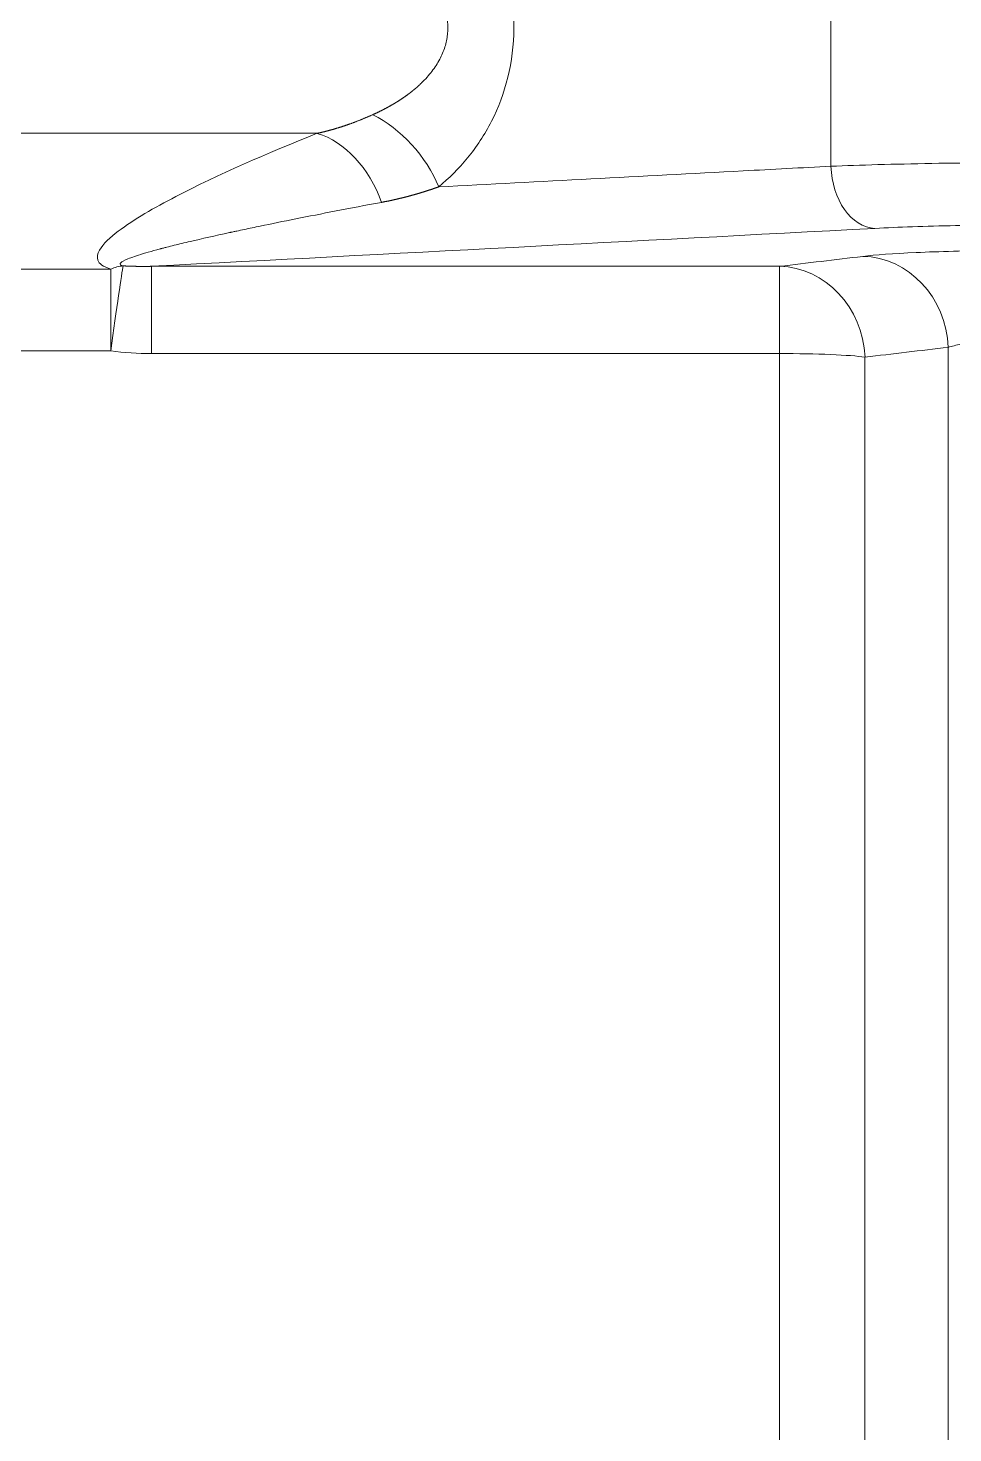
# Model space of a CAD drawing. Header units: millimetres. Extents: x 4664 to 8864, y -38 to 2932.
# Drawn here: x 7982.25 to 7995.2, y 2194.52 to 2214.18 of the extents above; entities that cross this region are included whole.
import ezdxf

# ---------------------------------------------------------------- set-up
doc = ezdxf.new("R2010")
doc.units = ezdxf.units.MM

msp = doc.modelspace()

# ---------------------------------------------------------------- linework, layer by layer
at = {"lineweight": 5}
for p, q in [((7956.908, 2212.708), (7986.301, 2212.708)), ((7981.715, 2210.808), (7983.412, 2210.808)), ((7983.412, 2209.663), (7983.412, 2210.808)), ((7983.98, 2209.626), (7983.98, 2210.847)), ((7983.98, 2210.847), (7992.771, 2210.847)), ((7992.771, 2157.228), (7992.771, 2210.847)), ((7983.412, 2209.663), (7981.715, 2209.663)), ((7992.771, 2209.626), (7983.98, 2209.626)), ((7995.13, 2209.713), (7995.13, 2154.304)), ((7993.965, 2209.576), (7993.965, 2157.639))]:
    msp.add_line(p, q, dxfattribs=at)
for centre, major_axis, ratio, start_param, end_param in [((7987.078, 2211.959), (-0.828, 1.01), 0.611644, 4.247318, 5.353044), ((7986.301, 2211.481), (-0.485, 1.212), 0.71441, 4.642637, 5.772482), ((7994.105, 2212.247), (-0.046, 0.869), 0.706622, 1.533781, 3.067562), ((7983.412, 2209.581), (0.177, 1.294), 0.008558, 0.183781, 1.508308), ((7983.412, 2209.581), (0.351, 1.258), 0.593796, 0.229116, 0.439042), ((7992.771, 2209.543), (-0.155, 1.297), 0.914527, 4.629402, 6.153446), ((7993.936, 2209.682), (0.155, -1.297), 0.914458, 1.486226, 3.011903), ((7992.771, 2209.543), (-1.306, 0), 0.063553, 3.557424, 4.712389)]:
    msp.add_ellipse(centre, major_axis=major_axis, ratio=ratio, start_param=start_param, end_param=end_param, dxfattribs=at)
for points, knots in [([(7988.001, 2216.402), (7988.288, 2216.166), (7988.546, 2215.865), (7988.933, 2215.103), (7989.053, 2214.646), (7989.052, 2213.708), (7988.932, 2213.255), (7988.643, 2212.688), (7988.528, 2212.515), (7988.28, 2212.212), (7988.145, 2212.077), (7988.001, 2211.959)], [0, 0, 0, 0, 0.25, 0.25, 0.5, 0.5, 0.75, 0.75, 0.875, 0.875, 1, 1, 1, 1]), ([(7987.078, 2212.969), (7987.08, 2212.97), (7987.085, 2212.972), (7987.092, 2212.976), (7987.1, 2212.979), (7987.107, 2212.982), (7987.114, 2212.985), (7987.121, 2212.989), (7987.128, 2212.992), (7987.135, 2212.995), (7987.142, 2212.999), (7987.149, 2213.002), (7987.157, 2213.006), (7987.164, 2213.009), (7987.17, 2213.012), (7987.177, 2213.016), (7987.184, 2213.019), (7987.191, 2213.023), (7987.198, 2213.026), (7987.205, 2213.029), (7987.212, 2213.033), (7987.219, 2213.036), (7987.225, 2213.04), (7987.232, 2213.043), (7987.239, 2213.047), (7987.245, 2213.05), (7987.252, 2213.054), (7987.259, 2213.057), (7987.265, 2213.061), (7987.272, 2213.064), (7987.278, 2213.068), (7987.285, 2213.071), (7987.291, 2213.075), (7987.298, 2213.078), (7987.304, 2213.082), (7987.311, 2213.086), (7987.317, 2213.089), (7987.323, 2213.093), (7987.33, 2213.096), (7987.336, 2213.1), (7987.342, 2213.104), (7987.349, 2213.107), (7987.355, 2213.111), (7987.361, 2213.115), (7987.367, 2213.118), (7987.373, 2213.122), (7987.38, 2213.125), (7987.386, 2213.129), (7987.392, 2213.133), (7987.398, 2213.136), (7987.404, 2213.14), (7987.41, 2213.144), (7987.416, 2213.148), (7987.422, 2213.151), (7987.428, 2213.155), (7987.434, 2213.159), (7987.439, 2213.162), (7987.445, 2213.166), (7987.451, 2213.17), (7987.457, 2213.174), (7987.463, 2213.177), (7987.468, 2213.181), (7987.474, 2213.185), (7987.48, 2213.189), (7987.485, 2213.193), (7987.491, 2213.196), (7987.497, 2213.2), (7987.502, 2213.204), (7987.508, 2213.208), (7987.513, 2213.212), (7987.519, 2213.215), (7987.524, 2213.219), (7987.53, 2213.223), (7987.535, 2213.227), (7987.54, 2213.231), (7987.546, 2213.235), (7987.551, 2213.238), (7987.557, 2213.242), (7987.562, 2213.246), (7987.567, 2213.25), (7987.572, 2213.254), (7987.577, 2213.258), (7987.583, 2213.262), (7987.588, 2213.266), (7987.593, 2213.269), (7987.598, 2213.273), (7987.603, 2213.277), (7987.608, 2213.281), (7987.613, 2213.285), (7987.618, 2213.289), (7987.623, 2213.293), (7987.628, 2213.297), (7987.633, 2213.301), (7987.638, 2213.305), (7987.643, 2213.309), (7987.648, 2213.313), (7987.652, 2213.317), (7987.657, 2213.321), (7987.662, 2213.325), (7987.667, 2213.329), (7987.671, 2213.332), (7987.676, 2213.336), (7987.681, 2213.34), (7987.685, 2213.344), (7987.69, 2213.348), (7987.695, 2213.352), (7987.699, 2213.356), (7987.704, 2213.36), (7987.708, 2213.364), (7987.713, 2213.368), (7987.717, 2213.372), (7987.721, 2213.376), (7987.726, 2213.38), (7987.73, 2213.384), (7987.735, 2213.388), (7987.739, 2213.393), (7987.743, 2213.397), (7987.747, 2213.401), (7987.752, 2213.405), (7987.756, 2213.409), (7987.785, 2213.437), (7987.837, 2213.491), (7987.905, 2213.573), (7987.965, 2213.657), (7988.015, 2213.742), (7988.056, 2213.829), (7988.088, 2213.916), (7988.111, 2214.003), (7988.125, 2214.091), (7988.129, 2214.15), (7988.129, 2214.206), (7988.126, 2214.26), (7988.115, 2214.339), (7988.096, 2214.418), (7988.07, 2214.497), (7988.037, 2214.575), (7987.996, 2214.652), (7987.948, 2214.729), (7987.893, 2214.804), (7987.83, 2214.878), (7987.781, 2214.928), (7987.751, 2214.957), (7987.743, 2214.965), (7987.734, 2214.973), (7987.725, 2214.982), (7987.716, 2214.99), (7987.707, 2214.998), (7987.698, 2215.006), (7987.688, 2215.014), (7987.679, 2215.023), (7987.669, 2215.031), (7987.659, 2215.039), (7987.65, 2215.047), (7987.64, 2215.055), (7987.63, 2215.063), (7987.619, 2215.071), (7987.609, 2215.079), (7987.599, 2215.087), (7987.588, 2215.095), (7987.578, 2215.103), (7987.567, 2215.111), (7987.556, 2215.119), (7987.545, 2215.127), (7987.534, 2215.135), (7987.523, 2215.143), (7987.512, 2215.151), (7987.5, 2215.159), (7987.489, 2215.166), (7987.477, 2215.174), (7987.466, 2215.182), (7987.454, 2215.19), (7987.442, 2215.197), (7987.43, 2215.205), (7987.418, 2215.213), (7987.405, 2215.22), (7987.393, 2215.228), (7987.38, 2215.235), (7987.368, 2215.243), (7987.355, 2215.25), (7987.342, 2215.258), (7987.329, 2215.265), (7987.316, 2215.272), (7987.303, 2215.28), (7987.29, 2215.287), (7987.277, 2215.294), (7987.263, 2215.302), (7987.25, 2215.309), (7987.236, 2215.316), (7987.222, 2215.323), (7987.208, 2215.33), (7987.194, 2215.337), (7987.18, 2215.344), (7987.166, 2215.351), (7987.151, 2215.358), (7987.137, 2215.365), (7987.122, 2215.372), (7987.108, 2215.379), (7987.093, 2215.385), (7987.083, 2215.39), (7987.078, 2215.392)], [0, 0, 0, 0, 0.002475, 0.004943, 0.007405, 0.00986, 0.012308, 0.014749, 0.017185, 0.019613, 0.022035, 0.02445, 0.026859, 0.029261, 0.031656, 0.034045, 0.036427, 0.038803, 0.041172, 0.043535, 0.045891, 0.04824, 0.050583, 0.052919, 0.055249, 0.057572, 0.059889, 0.062199, 0.064503, 0.0668, 0.069091, 0.071375, 0.073652, 0.075924, 0.078188, 0.080446, 0.082698, 0.084943, 0.087182, 0.089414, 0.09164, 0.09386, 0.096073, 0.098279, 0.100479, 0.102673, 0.10486, 0.107041, 0.109215, 0.111383, 0.113545, 0.1157, 0.117849, 0.119991, 0.122127, 0.124257, 0.12638, 0.128497, 0.130608, 0.132712, 0.13481, 0.136902, 0.138988, 0.141067, 0.143139, 0.145206, 0.147266, 0.14932, 0.151368, 0.153409, 0.155444, 0.157473, 0.159496, 0.161512, 0.163522, 0.165526, 0.167524, 0.169515, 0.171501, 0.17348, 0.175453, 0.17742, 0.17938, 0.181335, 0.183283, 0.185225, 0.187162, 0.189091, 0.191015, 0.192933, 0.194845, 0.19675, 0.19865, 0.200543, 0.202431, 0.204312, 0.206188, 0.208057, 0.20992, 0.211778, 0.213629, 0.215474, 0.217314, 0.219147, 0.220975, 0.222796, 0.224612, 0.226421, 0.228225, 0.230023, 0.231815, 0.233601, 0.235381, 0.237156, 0.238924, 0.240687, 0.242444, 0.244195, 0.24594, 0.24768, 0.249413, 0.282469, 0.313857, 0.343696, 0.372124, 0.399303, 0.425415, 0.450668, 0.47529, 0.499526, 0.499992, 0.521832, 0.543962, 0.566565, 0.589811, 0.613859, 0.638851, 0.664914, 0.69216, 0.720687, 0.750581, 0.754142, 0.757728, 0.761339, 0.764974, 0.768634, 0.772319, 0.776029, 0.779763, 0.783523, 0.787308, 0.791118, 0.794954, 0.798815, 0.802701, 0.806614, 0.810551, 0.814515, 0.818504, 0.82252, 0.826561, 0.830628, 0.834722, 0.838842, 0.842988, 0.84716, 0.851359, 0.855584, 0.859836, 0.864114, 0.868419, 0.872751, 0.877109, 0.881495, 0.885907, 0.890346, 0.894812, 0.899305, 0.903826, 0.908373, 0.912948, 0.91755, 0.922179, 0.926836, 0.93152, 0.936232, 0.940971, 0.945737, 0.950531, 0.955353, 0.960203, 0.96508, 0.969985, 0.974918, 0.979878, 0.984867, 0.989883, 0.994928, 1, 1, 1, 1]), ([(7986.301, 2212.708), (7986.304, 2212.709), (7986.31, 2212.71), (7986.318, 2212.712), (7986.327, 2212.714), (7986.336, 2212.716), (7986.346, 2212.718), (7986.355, 2212.72), (7986.364, 2212.722), (7986.373, 2212.725), (7986.382, 2212.727), (7986.392, 2212.729), (7986.401, 2212.731), (7986.41, 2212.734), (7986.42, 2212.736), (7986.429, 2212.739), (7986.439, 2212.741), (7986.448, 2212.744), (7986.458, 2212.746), (7986.468, 2212.749), (7986.477, 2212.751), (7986.487, 2212.754), (7986.497, 2212.757), (7986.507, 2212.759), (7986.517, 2212.762), (7986.527, 2212.765), (7986.537, 2212.768), (7986.547, 2212.771), (7986.557, 2212.774), (7986.567, 2212.777), (7986.577, 2212.78), (7986.587, 2212.783), (7986.598, 2212.786), (7986.608, 2212.79), (7986.618, 2212.793), (7986.629, 2212.796), (7986.639, 2212.799), (7986.65, 2212.803), (7986.66, 2212.806), (7986.671, 2212.81), (7986.682, 2212.813), (7986.692, 2212.817), (7986.702, 2212.82), (7986.713, 2212.824), (7986.723, 2212.828), (7986.734, 2212.831), (7986.745, 2212.835), (7986.756, 2212.839), (7986.768, 2212.843), (7986.779, 2212.848), (7986.791, 2212.852), (7986.804, 2212.856), (7986.816, 2212.861), (7986.829, 2212.866), (7986.841, 2212.871), (7986.854, 2212.876), (7986.868, 2212.881), (7986.881, 2212.886), (7986.895, 2212.892), (7986.909, 2212.897), (7986.923, 2212.903), (7986.938, 2212.909), (7986.952, 2212.915), (7986.967, 2212.921), (7986.982, 2212.928), (7986.998, 2212.934), (7987.013, 2212.941), (7987.029, 2212.948), (7987.045, 2212.955), (7987.061, 2212.962), (7987.072, 2212.967), (7987.078, 2212.969)], [0, 0, 0, 0, 0.011212, 0.02249, 0.033833, 0.045243, 0.056718, 0.06826, 0.079867, 0.091541, 0.103281, 0.115086, 0.126958, 0.138895, 0.150899, 0.162969, 0.175105, 0.187307, 0.199575, 0.211909, 0.224309, 0.236775, 0.249307, 0.261906, 0.274571, 0.287301, 0.300098, 0.312962, 0.325891, 0.338886, 0.351948, 0.365076, 0.37827, 0.39153, 0.404857, 0.41825, 0.431709, 0.445234, 0.458825, 0.472483, 0.486207, 0.499997, 0.513017, 0.526338, 0.539961, 0.553885, 0.568111, 0.582639, 0.597468, 0.612598, 0.62803, 0.643764, 0.659799, 0.676135, 0.692774, 0.709714, 0.726955, 0.744498, 0.762342, 0.780488, 0.798936, 0.817685, 0.836736, 0.856089, 0.875743, 0.895698, 0.915955, 0.936514, 0.957375, 0.978536, 1, 1, 1, 1]), ([(7983.412, 2210.808), (7983.305, 2210.838), (7983.248, 2210.885), (7983.214, 2210.978), (7983.228, 2211.026), (7983.306, 2211.164), (7983.405, 2211.252), (7983.739, 2211.506), (7984.021, 2211.667), (7984.918, 2212.133), (7985.593, 2212.425), (7986.301, 2212.708)], [0, 0, 0, 0, 0.0625, 0.0625, 0.125, 0.125, 0.25, 0.25, 0.5, 0.5, 1, 1, 1, 1]), ([(7993.489, 2212.247), (7993.079, 2212.226), (7992.669, 2212.204), (7990.839, 2212.108), (7989.42, 2212.034), (7988.001, 2211.959)], [0, 0, 0, 0, 0.224212, 0.224212, 1, 1, 1, 1]), ([(7999.645, 2212.247), (7999.24, 2212.264), (7998.753, 2212.278), (7997.968, 2212.291), (7997.693, 2212.295), (7997.132, 2212.299), (7996.849, 2212.3), (7996.282, 2212.3), (7995.993, 2212.299), (7995.435, 2212.295), (7995.164, 2212.291), (7994.637, 2212.282), (7994.383, 2212.276), (7993.912, 2212.263), (7993.692, 2212.256), (7993.489, 2212.247)], [0, 0, 0, 0, 0.25, 0.25, 0.375, 0.375, 0.5, 0.5, 0.625, 0.625, 0.75, 0.75, 0.875, 0.875, 1, 1, 1, 1]), ([(7988.001, 2211.959), (7987.998, 2211.958), (7987.992, 2211.956), (7987.983, 2211.953), (7987.974, 2211.95), (7987.964, 2211.946), (7987.955, 2211.943), (7987.946, 2211.94), (7987.937, 2211.937), (7987.927, 2211.934), (7987.918, 2211.93), (7987.909, 2211.927), (7987.899, 2211.924), (7987.89, 2211.921), (7987.881, 2211.918), (7987.872, 2211.915), (7987.862, 2211.912), (7987.853, 2211.909), (7987.844, 2211.906), (7987.834, 2211.903), (7987.825, 2211.9), (7987.816, 2211.897), (7987.807, 2211.894), (7987.797, 2211.891), (7987.788, 2211.888), (7987.779, 2211.885), (7987.769, 2211.883), (7987.76, 2211.88), (7987.751, 2211.877), (7987.741, 2211.874), (7987.732, 2211.871), (7987.723, 2211.868), (7987.713, 2211.866), (7987.704, 2211.863), (7987.695, 2211.86), (7987.685, 2211.857), (7987.676, 2211.855), (7987.666, 2211.852), (7987.657, 2211.849), (7987.648, 2211.847), (7987.638, 2211.844), (7987.629, 2211.842), (7987.619, 2211.839), (7987.61, 2211.836), (7987.601, 2211.834), (7987.591, 2211.831), (7987.582, 2211.829), (7987.572, 2211.826), (7987.563, 2211.824), (7987.553, 2211.821), (7987.544, 2211.819), (7987.535, 2211.816), (7987.525, 2211.814), (7987.516, 2211.812), (7987.506, 2211.809), (7987.497, 2211.807), (7987.487, 2211.805), (7987.478, 2211.802), (7987.468, 2211.8), (7987.459, 2211.798), (7987.449, 2211.795), (7987.44, 2211.793), (7987.43, 2211.791), (7987.42, 2211.789), (7987.411, 2211.786), (7987.401, 2211.784), (7987.392, 2211.782), (7987.382, 2211.78), (7987.373, 2211.778), (7987.363, 2211.776), (7987.353, 2211.774), (7987.344, 2211.771), (7987.334, 2211.769), (7987.324, 2211.767), (7987.315, 2211.765), (7987.305, 2211.763), (7987.296, 2211.761), (7987.286, 2211.759), (7987.276, 2211.757), (7987.267, 2211.755), (7987.257, 2211.753), (7987.247, 2211.752), (7987.237, 2211.75), (7987.228, 2211.748), (7987.218, 2211.746), (7987.208, 2211.744), (7987.202, 2211.743), (7987.198, 2211.742)], [0, 0, 0, 0, 0.011484, 0.022975, 0.034471, 0.045974, 0.057482, 0.068997, 0.080518, 0.092045, 0.103579, 0.115118, 0.126664, 0.138216, 0.149775, 0.16134, 0.172911, 0.184488, 0.196072, 0.207662, 0.219259, 0.230862, 0.242472, 0.254088, 0.265711, 0.27734, 0.288976, 0.300619, 0.312268, 0.323924, 0.335586, 0.347255, 0.358931, 0.370614, 0.382303, 0.393999, 0.405702, 0.417412, 0.429128, 0.440852, 0.452582, 0.46432, 0.476064, 0.487815, 0.499573, 0.511338, 0.52311, 0.53489, 0.546676, 0.558469, 0.57027, 0.582077, 0.593892, 0.605714, 0.617543, 0.629379, 0.641223, 0.653074, 0.664932, 0.676797, 0.68867, 0.70055, 0.712437, 0.724332, 0.736234, 0.748144, 0.760061, 0.771986, 0.783918, 0.795857, 0.807805, 0.819759, 0.831722, 0.843691, 0.855669, 0.867654, 0.879647, 0.891647, 0.903655, 0.915671, 0.927695, 0.939726, 0.951765, 0.963812, 0.975867, 0.98793, 1, 1, 1, 1]), ([(7987.198, 2211.742), (7986.976, 2211.701), (7986.765, 2211.661), (7986.366, 2211.583), (7986.178, 2211.546), (7985.824, 2211.476), (7985.658, 2211.442), (7985.427, 2211.394), (7985.352, 2211.378), (7985.245, 2211.355), (7985.192, 2211.344), (7985.132, 2211.331), (7985.103, 2211.325), (7985.088, 2211.322), (7985.081, 2211.32), (7985.077, 2211.32), (7985.076, 2211.319), (7985.075, 2211.319), (7985.074, 2211.319), (7985.074, 2211.319), (7985.074, 2211.319), (7985.074, 2211.319), (7985.074, 2211.319), (7985.074, 2211.319), (7985.074, 2211.319), (7985.074, 2211.319), (7984.87, 2211.274), (7984.687, 2211.233), (7984.444, 2211.176), (7984.369, 2211.158), (7984.263, 2211.132), (7984.212, 2211.119), (7984.156, 2211.104), (7984.129, 2211.097), (7984.115, 2211.094), (7984.109, 2211.092), (7984.106, 2211.091), (7984.104, 2211.091), (7984.103, 2211.09), (7984.103, 2211.09), (7984.102, 2211.09), (7984.102, 2211.09), (7984.102, 2211.09), (7984.102, 2211.09), (7984.102, 2211.09), (7984.102, 2211.09), (7984.102, 2211.09), (7984.102, 2211.09), (7983.983, 2211.059), (7983.882, 2211.03), (7983.72, 2210.978), (7983.659, 2210.955), (7983.573, 2210.916), (7983.549, 2210.899), (7983.539, 2210.871), (7983.552, 2210.861), (7983.584, 2210.853)], [0, 0, 0, 0, 0.125, 0.125, 0.25, 0.25, 0.375, 0.375, 0.4375, 0.4375, 0.46875, 0.484375, 0.492187, 0.496094, 0.498047, 0.499023, 0.499512, 0.499756, 0.499878, 0.499939, 0.499969, 0.499985, 0.499992, 0.499996, 0.499996, 0.5, 0.5, 0.625, 0.625, 0.6875, 0.6875, 0.71875, 0.734375, 0.742187, 0.746094, 0.748047, 0.749023, 0.749512, 0.749756, 0.749878, 0.749939, 0.749969, 0.749985, 0.749992, 0.749996, 0.749998, 0.749998, 0.75, 0.75, 0.8125, 0.8125, 0.875, 0.875, 0.9375, 0.9375, 1, 1, 1, 1]), ([(7994.105, 2211.378), (7994.267, 2211.386), (7994.443, 2211.394), (7994.82, 2211.407), (7995.023, 2211.413), (7995.445, 2211.422), (7995.662, 2211.425), (7996.108, 2211.43), (7996.339, 2211.431), (7997.02, 2211.431), (7997.478, 2211.426), (7998.316, 2211.408), (7998.704, 2211.395), (7999.029, 2211.378)], [0, 0, 0, 0, 0.125, 0.125, 0.25, 0.25, 0.375, 0.375, 0.5, 0.5, 0.75, 0.75, 1, 1, 1, 1]), ([(7993.936, 2210.986), (7994.108, 2211.006), (7994.362, 2211.025), (7994.844, 2211.047), (7995.017, 2211.053), (7995.389, 2211.063), (7995.589, 2211.068), (7996.198, 2211.077), (7996.633, 2211.078), (7997.257, 2211.072), (7997.464, 2211.069), (7997.855, 2211.061), (7998.04, 2211.055), (7998.215, 2211.049)], [0, 0, 0, 0, 0.25, 0.25, 0.375, 0.375, 0.5, 0.5, 0.75, 0.75, 0.875, 0.875, 1, 1, 1, 1]), ([(7983.584, 2210.853), (7983.588, 2210.853), (7983.594, 2210.853), (7983.604, 2210.852), (7983.614, 2210.852), (7983.624, 2210.851), (7983.634, 2210.851), (7983.644, 2210.85), (7983.655, 2210.85), (7983.665, 2210.85), (7983.676, 2210.849), (7983.686, 2210.849), (7983.697, 2210.848), (7983.708, 2210.848), (7983.719, 2210.848), (7983.73, 2210.847), (7983.741, 2210.847), (7983.752, 2210.847), (7983.763, 2210.847), (7983.774, 2210.846), (7983.786, 2210.846), (7983.797, 2210.846), (7983.809, 2210.846), (7983.821, 2210.846), (7983.832, 2210.846), (7983.844, 2210.846), (7983.856, 2210.846), (7983.868, 2210.846), (7983.88, 2210.846), (7983.892, 2210.846), (7983.905, 2210.846), (7983.917, 2210.846), (7983.93, 2210.846), (7983.942, 2210.846), (7983.955, 2210.846), (7983.968, 2210.847), (7983.976, 2210.847), (7983.98, 2210.847)], [0, 0, 0, 0, 0.024731, 0.049688, 0.07487, 0.100279, 0.125913, 0.151773, 0.177859, 0.204171, 0.230708, 0.257472, 0.284462, 0.311677, 0.339118, 0.366786, 0.394679, 0.422798, 0.451143, 0.479714, 0.508511, 0.537534, 0.566783, 0.596258, 0.625959, 0.655886, 0.686039, 0.716418, 0.747023, 0.777854, 0.808911, 0.840194, 0.871703, 0.903438, 0.9354, 0.967587, 1, 1, 1, 1]), ([(7997.467, 2209.807), (7997.418, 2209.811), (7997.368, 2209.816), (7997.265, 2209.824), (7997.212, 2209.827), (7997.103, 2209.833), (7997.048, 2209.836), (7996.936, 2209.84), (7996.879, 2209.842), (7996.765, 2209.845), (7996.707, 2209.845), (7996.592, 2209.846), (7996.535, 2209.846), (7996.42, 2209.846), (7996.363, 2209.845), (7996.279, 2209.843), (7996.251, 2209.842), (7996.209, 2209.841), (7996.189, 2209.84), (7996.165, 2209.839), (7996.153, 2209.839), (7996.147, 2209.839), (7996.144, 2209.838), (7996.142, 2209.838), (7996.141, 2209.838), (7996.141, 2209.838), (7996.141, 2209.838), (7996.087, 2209.836), (7996.033, 2209.834), (7995.928, 2209.828), (7995.876, 2209.824), (7995.774, 2209.816), (7995.724, 2209.812), (7995.652, 2209.805), (7995.628, 2209.803), (7995.593, 2209.799), (7995.576, 2209.797), (7995.556, 2209.794), (7995.546, 2209.793), (7995.541, 2209.793), (7995.538, 2209.792), (7995.537, 2209.792), (7995.536, 2209.792), (7995.536, 2209.792), (7995.536, 2209.792), (7995.536, 2209.792), (7995.536, 2209.792), (7995.536, 2209.792), (7995.496, 2209.787), (7995.457, 2209.782), (7995.382, 2209.77), (7995.345, 2209.764), (7995.277, 2209.751), (7995.244, 2209.744), (7995.183, 2209.729), (7995.156, 2209.721), (7995.13, 2209.713)], [0, 0, 0, 0, 0.0625, 0.0625, 0.125, 0.125, 0.1875, 0.1875, 0.25, 0.25, 0.3125, 0.3125, 0.375, 0.375, 0.4375, 0.4375, 0.46875, 0.46875, 0.484375, 0.492187, 0.496094, 0.498047, 0.499023, 0.499512, 0.499756, 0.499756, 0.5, 0.5, 0.5625, 0.5625, 0.625, 0.625, 0.6875, 0.6875, 0.71875, 0.71875, 0.734375, 0.742187, 0.746094, 0.748047, 0.749023, 0.749512, 0.749756, 0.749878, 0.749939, 0.749969, 0.749969, 0.75, 0.75, 0.8125, 0.8125, 0.875, 0.875, 0.9375, 0.9375, 1, 1, 1, 1])]:
    msp.add_open_spline(points, degree=3, knots=knots, dxfattribs=at)
for points in [[(7993.489, 2216.114), (7993.489, 2214.825), (7993.489, 2213.536), (7993.489, 2212.247)], [(7983.98, 2210.847), (7987.355, 2211.024), (7990.73, 2211.201), (7994.105, 2211.378)], [(7992.771, 2210.847), (7993.159, 2210.893), (7993.547, 2210.94), (7993.936, 2210.986)], [(7983.98, 2209.626), (7983.79, 2209.626), (7983.601, 2209.638), (7983.412, 2209.663)], [(7995.13, 2209.713), (7994.742, 2209.668), (7994.354, 2209.622), (7993.965, 2209.576)]]:
    msp.add_open_spline(points, degree=3, dxfattribs=at)

doc.saveas('drawing.dxf')
